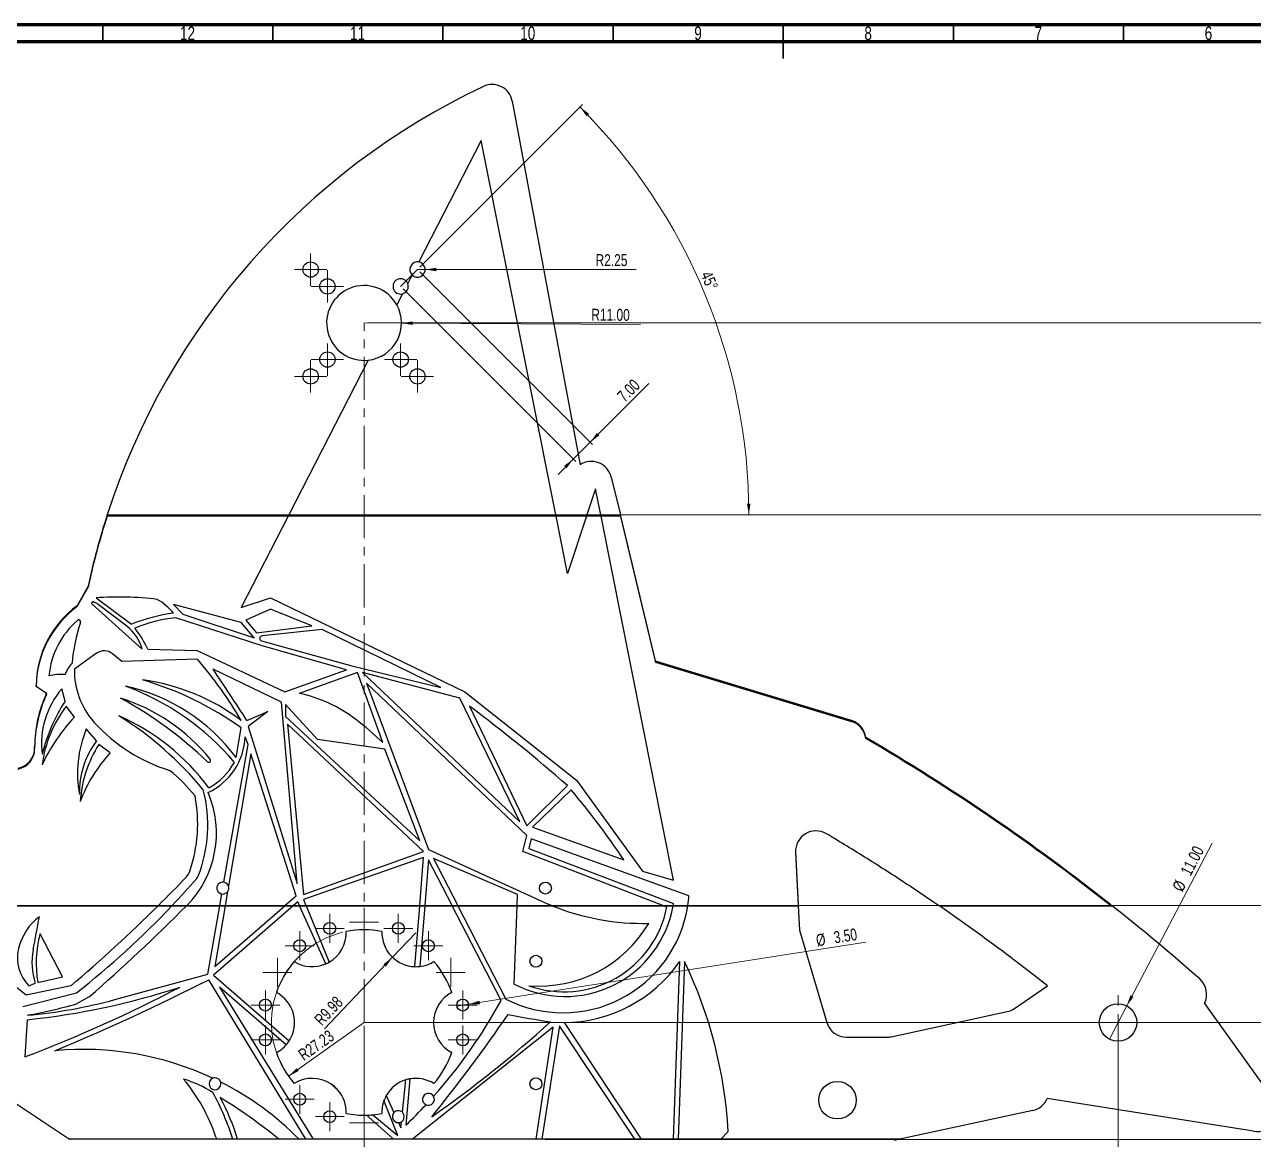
# Model space of a CAD drawing. Header units: millimetres. Extents: x 0 to 855, y 0 to 589.
# Drawn here: x 202.5 to 563.7, y 261.5 to 589 of the extents above; entities that cross this region are included whole.
import ezdxf

# ---------------------------------------------------------------- set-up
doc = ezdxf.new("R2010")
doc.units = ezdxf.units.MM
doc.linetypes.add('CENTERX2', pattern=[20.32, 12.7, -2.54, 2.54, -2.54])
doc.styles.add('SLDTEXTSTYLE0', font='TXT', dxfattribs={"width": 0.75})
doc.dimstyles.new('SLDDIMSTYLE0', dxfattribs={"dimtxt": 3.5, "dimasz": 3.302, "dimexe": 0, "dimexo": 0.0625, "dimgap": 0.875, "dimtad": 1, "dimrnd": 1e-09, "dimzin": 4, "dimdsep": 46, "dimtxsty": 'SLDTEXTSTYLE0', "dimsah": 1, "dimcen": 0.09, "dimadec": 0, "dimazin": 1, "dimtfac": 1, "dimtofl": 0, "dimtmove": 0, "dimatfit": 3, "dimfxl": 0, "dimfrac": 2, "dimtolj": 1, "dimtzin": 12, "dimarcsym": 0})
doc.dimstyles.new('SLDDIMSTYLE1', dxfattribs={"dimtxt": 3.5, "dimasz": 3.302, "dimexe": 0, "dimexo": 0.0625, "dimgap": 0.875, "dimtad": 1, "dimrnd": 1e-09, "dimzin": 12, "dimdsep": 46, "dimtxsty": 'SLDTEXTSTYLE0', "dimsah": 1, "dimcen": 0.09, "dimadec": 0, "dimazin": 3, "dimtfac": 1, "dimtofl": 0, "dimtmove": 0, "dimatfit": 3, "dimfxl": 0, "dimfrac": 2, "dimtolj": 1, "dimtzin": 12, "dimarcsym": 0})
doc.dimstyles.new('SLDDIMSTYLE2', dxfattribs={"dimtxt": 3.5, "dimasz": 3.302, "dimexe": 0, "dimexo": 0.0625, "dimgap": 0.875, "dimtad": 1, "dimrnd": 1e-09, "dimzin": 4, "dimdsep": 46, "dimtxsty": 'SLDTEXTSTYLE0', "dimsah": 1, "dimcen": 0.09, "dimadec": 0, "dimazin": 1, "dimtfac": 1, "dimtmove": 0, "dimatfit": 0, "dimfxl": 0, "dimfrac": 2, "dimtolj": 1, "dimtzin": 12, "dimarcsym": 0})
doc.dimstyles.new('SLDDIMSTYLE3', dxfattribs={"dimtxt": 3.5, "dimasz": 3.302, "dimexe": 0, "dimexo": 0.0625, "dimgap": 0.875, "dimtad": 1, "dimdec": 4, "dimzin": 12, "dimdsep": 46, "dimtxsty": 'SLDTEXTSTYLE0', "dimsah": 1, "dimcen": 0.09, "dimazin": 3, "dimtfac": 1, "dimtofl": 0, "dimtmove": 0, "dimatfit": 3, "dimfxl": 0, "dimfrac": 2, "dimtolj": 1, "dimtzin": 12, "dimarcsym": 0})
doc.dimstyles.new('SLDDIMSTYLE4', dxfattribs={"dimtxt": 3.5, "dimasz": 3.302, "dimexe": 0, "dimexo": 0.0625, "dimgap": 0.875, "dimtad": 1, "dimrnd": 1e-09, "dimzin": 4, "dimdsep": 46, "dimtxsty": 'SLDTEXTSTYLE0', "dimsah": 1, "dimcen": 0, "dimadec": 0, "dimazin": 1, "dimtfac": 1, "dimtofl": 0, "dimtmove": 0, "dimatfit": 3, "dimfxl": 0, "dimfrac": 2, "dimtolj": 1, "dimtzin": 12, "dimarcsym": 0})
doc.dimstyles.new('SLDDIMSTYLE5', dxfattribs={"dimtxt": 3.5, "dimasz": 3.302, "dimexe": 0, "dimexo": 0.0625, "dimgap": 0.875, "dimtad": 1, "dimrnd": 1e-09, "dimzin": 12, "dimdsep": 46, "dimtxsty": 'SLDTEXTSTYLE0', "dimsah": 1, "dimcen": 0, "dimadec": 0, "dimazin": 3, "dimtfac": 1, "dimtofl": 0, "dimtmove": 0, "dimatfit": 3, "dimfxl": 0, "dimfrac": 2, "dimtolj": 1, "dimtzin": 12, "dimarcsym": 0})
doc.dimstyles.new('SLDDIMSTYLE6', dxfattribs={"dimtxt": 3.5, "dimasz": 3.302, "dimexe": 0, "dimexo": 0.0625, "dimgap": 0.875, "dimtad": 1, "dimrnd": 1e-09, "dimzin": 4, "dimdsep": 46, "dimtxsty": 'SLDTEXTSTYLE0', "dimblk1": 'NONE', "dimsah": 1, "dimcen": 0, "dimadec": 0, "dimazin": 1, "dimtfac": 1, "dimtmove": 0, "dimatfit": 3, "dimldrblk": 'NONE', "dimfxl": 0, "dimfrac": 2, "dimtolj": 1, "dimtzin": 12, "dimarcsym": 0})

# ---------------------------------------------------------------- blocks, each defined once
blk = doc.blocks.new('_D')
at = {"color": 7, "linetype": 'Continuous', "lineweight": 0}
for p, q in [((303.31, 501.35), (574.57, 501.35)), ((573.57, 295.85), (573.57, 501.35)), ((303.31, 295.85), (574.57, 295.85))]:
    blk.add_line(p, q, dxfattribs=at)
at = {"color": 7, "linetype": 'Continuous', "lineweight": 18}
for points in [[(573.57, 501.35), (573.06, 498.05), (574.08, 498.05)], [(573.57, 295.85), (574.08, 299.15), (573.06, 299.15)]]:
    blk.add_solid(points, dxfattribs=at)
at = {"color": 7, "linetype": 'Continuous', "lineweight": 18, "insert": (569.06, 376.39), "char_height": 3.5, "attachment_point": 1, "rotation": 90, "style": 'SLDTEXTSTYLE0'}
blk.add_mtext('205.50', dxfattribs=at)
blk = doc.blocks.new('_D_1')
at = {"color": 7, "linetype": 'Continuous', "lineweight": 0}
for p, q in [((302.31, 294.85), (302.31, 250.79)), ((523.89, 294.85), (523.89, 250.79)), ((302.31, 251.79), (523.89, 251.79))]:
    blk.add_line(p, q, dxfattribs=at)
at = {"color": 7, "linetype": 'Continuous', "lineweight": 18}
for points in [[(302.31, 251.79), (305.62, 251.28), (305.62, 252.3)], [(523.89, 251.79), (520.59, 252.3), (520.59, 251.28)]]:
    blk.add_solid(points, dxfattribs=at)
at = {"color": 7, "linetype": 'Continuous', "lineweight": 18, "insert": (482.43, 256.3), "char_height": 3.5, "attachment_point": 1, "style": 'SLDTEXTSTYLE0'}
blk.add_mtext('221.58', dxfattribs=at)
blk = doc.blocks.new('_D_2')
at = {"color": 7, "linetype": 'Continuous', "lineweight": 0}
for p, q in [((368.8, 444.97), (587.69, 444.97)), ((586.69, 444.97), (586.69, 295.85)), ((524.89, 295.85), (587.69, 295.85))]:
    blk.add_line(p, q, dxfattribs=at)
at = {"color": 7, "linetype": 'Continuous', "lineweight": 18}
for points in [[(586.69, 444.97), (586.19, 441.67), (587.2, 441.67)], [(586.69, 295.85), (587.2, 299.15), (586.19, 299.15)]]:
    blk.add_solid(points, dxfattribs=at)
at = {"color": 7, "linetype": 'Continuous', "lineweight": 18, "insert": (582.18, 363.68), "char_height": 3.5, "attachment_point": 1, "rotation": 90, "style": 'SLDTEXTSTYLE0'}
blk.add_mtext('149.12', dxfattribs=at)
blk = doc.blocks.new('_D_3')
at = {"color": 7, "linetype": 'Continuous', "lineweight": 0}
for p, q in [((318.72, 516.34), (369.46, 465.61)), ((313.77, 511.39), (364.51, 460.66)), ((368.75, 466.31), (385.97, 483.53)), ((363.8, 461.36), (368.75, 466.31)), ((363.8, 461.36), (359.31, 456.87))]:
    blk.add_line(p, q, dxfattribs=at)
at = {"color": 7, "linetype": 'Continuous', "lineweight": 18}
for points in [[(368.75, 466.31), (371.44, 468.29), (370.72, 469.01)], [(363.8, 461.36), (361.11, 459.39), (361.82, 458.67)]]:
    blk.add_solid(points, dxfattribs=at)
at = {"color": 7, "linetype": 'Continuous', "lineweight": 18, "insert": (376.38, 480.32), "char_height": 3.5, "attachment_point": 1, "rotation": 45, "style": 'SLDTEXTSTYLE0'}
blk.add_mtext('7.00', dxfattribs=at)
blk = doc.blocks.new('_D_4')
at = {"color": 7, "linetype": 'Continuous', "lineweight": 0}
for p, q in [((318.72, 517.76), (366.47, 565.5)), ((368.8, 444.97), (416.39, 444.97))]:
    blk.add_line(p, q, dxfattribs=at)
at = {"color": 7, "linetype": 'Continuous', "lineweight": 18}
blk.add_arc((245.93, 444.97), 169.46, 0, 45, dxfattribs=at)
for points in [[(365.76, 564.8), (367.71, 562.08), (368.43, 562.79)], [(415.39, 444.97), (415.87, 448.28), (414.85, 448.27)]]:
    blk.add_solid(points, dxfattribs=at)
at = {"color": 7, "linetype": 'Continuous', "lineweight": 18, "insert": (404.36, 516.94), "char_height": 3.5, "attachment_point": 1, "rotation": 293.274, "style": 'SLDTEXTSTYLE0'}
blk.add_mtext('45°', dxfattribs=at)
blk = doc.blocks.new('_D_5')
at = {"color": 7, "linetype": 'Continuous', "lineweight": 0}
for q in [(302.31, 501.35), (383.54, 500.94)]:
    blk.add_line((313.31, 501.3), q, dxfattribs=at)
at = {"color": 7, "linetype": 'Continuous', "lineweight": 18}
blk.add_solid([(313.31, 501.3), (316.61, 500.77), (316.62, 501.79)], dxfattribs=at)
at = {"color": 7, "linetype": 'Continuous', "lineweight": 18, "insert": (369.09, 505.52), "char_height": 3.5, "attachment_point": 1, "rotation": 359.7096, "style": 'SLDTEXTSTYLE0'}
blk.add_mtext('R11.00', dxfattribs=at)
blk = doc.blocks.new('_D_6')
at = {"color": 7, "linetype": 'Continuous', "lineweight": 0}
for q in [(318.01, 517.05), (382.24, 517.05)]:
    blk.add_line((320.26, 517.05), q, dxfattribs=at)
at = {"color": 7, "linetype": 'Continuous', "lineweight": 18}
blk.add_solid([(320.26, 517.05), (323.56, 516.54), (323.56, 517.56)], dxfattribs=at)
at = {"color": 7, "linetype": 'Continuous', "lineweight": 18, "insert": (370.35, 521.56), "char_height": 3.5, "attachment_point": 1, "style": 'SLDTEXTSTYLE0'}
blk.add_mtext('R2.25', dxfattribs=at)
blk = doc.blocks.new('_D_7')
at = {"color": 7, "linetype": 'Continuous', "lineweight": 0}
for p, q in [((358.46, 330.22), (599.56, 330.22)), ((598.56, 330.22), (598.56, 261.48)), ((355.56, 261.48), (599.56, 261.48))]:
    blk.add_line(p, q, dxfattribs=at)
at = {"color": 7, "linetype": 'Continuous', "lineweight": 18}
for points in [[(598.56, 330.22), (598.06, 326.92), (599.07, 326.92)], [(598.56, 261.48), (599.07, 264.78), (598.06, 264.78)]]:
    blk.add_solid(points, dxfattribs=at)
at = {"color": 7, "linetype": 'Continuous', "lineweight": 18, "insert": (594.05, 290.11), "char_height": 3.5, "attachment_point": 1, "rotation": 90, "style": 'SLDTEXTSTYLE0'}
blk.add_mtext('68.74', dxfattribs=at)
blk = doc.blocks.new('_D_8')
at = {"color": 7, "linetype": 'Continuous', "lineweight": 0}
for q in [(551.53, 348.49), (521.34, 290.98)]:
    blk.add_line((526.45, 300.72), q, dxfattribs=at)
at = {"color": 7, "linetype": 'Continuous', "lineweight": 18}
blk.add_solid([(526.45, 300.72), (528.44, 303.41), (527.54, 303.88)], dxfattribs=at)
at = {"color": 7, "linetype": 'Continuous', "lineweight": 18, "char_height": 3.5, "attachment_point": 1, "rotation": 62.2983, "style": 'SLDTEXTSTYLE0'}
for s, insert in [('11.00', (542.09, 340.31)), ('%%c', (539.68, 335.61))]:
    blk.add_mtext(s, dxfattribs=dict(at, insert=insert))
blk = doc.blocks.new('_None')
blk = doc.blocks.new('_D_9')
at = {"color": 7, "linetype": 'Continuous', "lineweight": 0}
for q in [(317.53, 322.23), (290.64, 294)]:
    blk.add_line((310.65, 315.01), q, dxfattribs=at)
at = {"color": 7, "linetype": 'Continuous', "lineweight": 18}
blk.add_solid([(310.65, 315.01), (308, 312.97), (308.74, 312.26)], dxfattribs=at)
at = {"color": 7, "linetype": 'Continuous', "lineweight": 18, "insert": (287.38, 297.1), "char_height": 3.5, "attachment_point": 1, "rotation": 46.3934, "style": 'SLDTEXTSTYLE0'}
blk.add_mtext('R9.98', dxfattribs=at)
blk = doc.blocks.new('_D_10')
at = {"color": 7, "linetype": 'Continuous', "lineweight": 0}
blk.add_line((280.11, 280.09), (302.31, 295.85), dxfattribs=at)
at = {"color": 7, "linetype": 'Continuous', "lineweight": 18}
blk.add_arc((302.31, 295.85), 27.22, 103.2095, 217.4758, dxfattribs=at)
blk.add_solid([(280.11, 280.09), (283.1, 281.59), (282.51, 282.42)], dxfattribs=at)
at = {"color": 7, "linetype": 'Continuous', "lineweight": 18, "insert": (282.6, 287.32), "char_height": 3.5, "attachment_point": 1, "rotation": 35.3722, "style": 'SLDTEXTSTYLE0'}
blk.add_mtext('R27.23', dxfattribs=at)
blk = doc.blocks.new('_D_11')
at = {"color": 7, "linetype": 'Continuous', "lineweight": 0}
for q in [(449.76, 319.41), (329.57, 300.69)]:
    blk.add_line((333.03, 301.23), q, dxfattribs=at)
at = {"color": 7, "linetype": 'Continuous', "lineweight": 18}
blk.add_solid([(333.03, 301.23), (336.37, 301.24), (336.21, 302.24)], dxfattribs=at)
at = {"color": 7, "linetype": 'Continuous', "lineweight": 18, "char_height": 3.5, "attachment_point": 1, "rotation": 8.8527, "style": 'SLDTEXTSTYLE0'}
for s, insert in [('%%c', (434.91, 321.67)), ('3.50', (440.12, 322.53))]:
    blk.add_mtext(s, dxfattribs=dict(at, insert=insert))
blk = doc.blocks.new('SW_CENTERMARKSYMBOL_0')
at = {"color": 0, "linetype": 'Continuous', "lineweight": 18}
for p, q in [((0, 2.5), (0, 4.75)), ((-2.5, 0), (-4.75, 0)), ((0, 0), (-2.5, 0)), ((0, 0), (0, 2.5)), ((0, 0), (0, -2.5)), ((0, 0), (2.5, 0)), ((2.5, 0), (4.75, 0)), ((0, -2.5), (0, -4.75))]:
    blk.add_line(p, q, dxfattribs=at)
blk = doc.blocks.new('SW_CENTERMARKSYMBOL_1')
at = {"color": 0, "linetype": 'Continuous', "lineweight": 18}
for p, q in [((0, 2.5), (0, 4.75)), ((-2.5, 0), (-4.75, 0)), ((0, 0), (-2.5, 0)), ((0, 0), (0, 2.5)), ((0, 0), (0, -2.5)), ((0, 0), (2.5, 0)), ((2.5, 0), (4.75, 0)), ((0, -2.5), (0, -4.75))]:
    blk.add_line(p, q, dxfattribs=at)
blk = doc.blocks.new('SW_CENTERMARKSYMBOL_2')
at = {"color": 0, "linetype": 'Continuous', "lineweight": 18}
for p, q in [((0, 2.5), (0, 4.75)), ((-2.5, 0), (-4.75, 0)), ((0, 0), (-2.5, 0)), ((0, 0), (0, 2.5)), ((0, 0), (0, -2.5)), ((0, 0), (2.5, 0)), ((2.5, 0), (4.75, 0)), ((0, -2.5), (0, -4.75))]:
    blk.add_line(p, q, dxfattribs=at)
blk = doc.blocks.new('SW_CENTERMARKSYMBOL_3')
at = {"color": 0, "linetype": 'Continuous', "lineweight": 18}
for p, q in [((0, 2.5), (0, 4.75)), ((-2.5, 0), (-4.75, 0)), ((0, 0), (-2.5, 0)), ((0, 0), (0, 2.5)), ((0, 0), (0, -2.5)), ((0, 0), (2.5, 0)), ((2.5, 0), (4.75, 0)), ((0, -2.5), (0, -4.75))]:
    blk.add_line(p, q, dxfattribs=at)
blk = doc.blocks.new('SW_CENTERMARKSYMBOL_4')
at = {"color": 0, "linetype": 'Continuous', "lineweight": 18}
for p, q in [((0, 2.5), (0, 4.75)), ((-2.5, 0), (-4.75, 0)), ((0, 0), (-2.5, 0)), ((0, 0), (0, 2.5)), ((0, 0), (0, -2.5)), ((0, 0), (2.5, 0)), ((2.5, 0), (4.75, 0)), ((0, -2.5), (0, -4.75))]:
    blk.add_line(p, q, dxfattribs=at)
blk = doc.blocks.new('SW_CENTERMARKSYMBOL_5')
at = {"color": 0, "linetype": 'Continuous', "lineweight": 18}
for p, q in [((0, 2.5), (0, 4.75)), ((-2.5, 0), (-4.75, 0)), ((0, 0), (-2.5, 0)), ((0, 0), (0, 2.5)), ((0, 0), (0, -2.5)), ((0, 0), (2.5, 0)), ((2.5, 0), (4.75, 0)), ((0, -2.5), (0, -4.75))]:
    blk.add_line(p, q, dxfattribs=at)
blk = doc.blocks.new('SW_CENTERMARKSYMBOL_12')
at = {"color": 0, "linetype": 'Continuous', "lineweight": 18}
for p, q in [((0, 2.5), (0, 4.25)), ((-2.5, 0), (-4.25, 0)), ((0, 0), (-2.5, 0)), ((0, 0), (0, 2.5)), ((0, 0), (0, -2.5)), ((0, 0), (2.5, 0)), ((2.5, 0), (4.25, 0)), ((0, -2.5), (0, -4.25))]:
    blk.add_line(p, q, dxfattribs=at)
blk = doc.blocks.new('SW_CENTERMARKSYMBOL_13')
at = {"color": 0, "linetype": 'Continuous', "lineweight": 18}
for p, q in [((0, 2.5), (0, 4.25)), ((-2.5, 0), (-4.25, 0)), ((0, 0), (-2.5, 0)), ((0, 0), (0, 2.5)), ((0, 0), (0, -2.5)), ((0, 0), (2.5, 0)), ((2.5, 0), (4.25, 0)), ((0, -2.5), (0, -4.25))]:
    blk.add_line(p, q, dxfattribs=at)
blk = doc.blocks.new('SW_CENTERMARKSYMBOL_14')
at = {"color": 0, "linetype": 'Continuous', "lineweight": 18}
for p, q in [((0, 2.5), (0, 4.25)), ((-2.5, 0), (-4.25, 0)), ((0, 0), (-2.5, 0)), ((0, 0), (0, 2.5)), ((0, 0), (0, -2.5)), ((0, 0), (2.5, 0)), ((2.5, 0), (4.25, 0)), ((0, -2.5), (0, -4.25))]:
    blk.add_line(p, q, dxfattribs=at)
blk = doc.blocks.new('SW_CENTERMARKSYMBOL_15')
at = {"color": 0, "linetype": 'Continuous', "lineweight": 18}
for p, q in [((0, 2.5), (0, 4.25)), ((-2.5, 0), (-4.25, 0)), ((0, 0), (-2.5, 0)), ((0, 0), (0, 2.5)), ((0, 0), (0, -2.5)), ((0, 0), (2.5, 0)), ((2.5, 0), (4.25, 0)), ((0, -2.5), (0, -4.25))]:
    blk.add_line(p, q, dxfattribs=at)
blk = doc.blocks.new('SW_CENTERMARKSYMBOL_16')
at = {"color": 0, "linetype": 'Continuous', "lineweight": 18}
for p, q in [((0, 2.5), (0, 4.25)), ((-2.5, 0), (-4.25, 0)), ((0, 0), (-2.5, 0)), ((0, 0), (0, 2.5)), ((0, 0), (0, -2.5)), ((0, 0), (2.5, 0)), ((2.5, 0), (4.25, 0)), ((0, -2.5), (0, -4.25))]:
    blk.add_line(p, q, dxfattribs=at)
blk = doc.blocks.new('SW_CENTERMARKSYMBOL_18')
at = {"color": 0, "linetype": 'Continuous', "lineweight": 18}
for p, q in [((0, 5), (0, 8)), ((-5, 0), (-8, 0)), ((0, 0), (-2.5, 0)), ((0, 0), (0, 2.5)), ((0, 0), (0, -2.5)), ((0, 0), (2.5, 0)), ((5, 0), (8, 0)), ((0, -5), (0, -8))]:
    blk.add_line(p, q, dxfattribs=at)
blk = doc.blocks.new('SW_CENTERMARKSYMBOL_19')
at = {"color": 0, "linetype": 'Continuous', "lineweight": 18}
for p, q in [((0, 2.5), (0, 4.25)), ((-2.5, 0), (-4.25, 0)), ((0, 0), (-2.5, 0)), ((0, 0), (0, 2.5)), ((0, 0), (0, -2.5)), ((0, 0), (2.5, 0)), ((2.5, 0), (4.25, 0)), ((0, -2.5), (0, -4.25))]:
    blk.add_line(p, q, dxfattribs=at)
blk = doc.blocks.new('SW_CENTERMARKSYMBOL_20')
at = {"color": 0, "linetype": 'Continuous', "lineweight": 18}
for p, q in [((0, 2.5), (0, 4.25)), ((-2.5, 0), (-4.25, 0)), ((0, 0), (-2.5, 0)), ((0, 0), (0, 2.5)), ((0, 0), (0, -2.5)), ((0, 0), (2.5, 0)), ((2.5, 0), (4.25, 0)), ((0, -2.5), (0, -4.25))]:
    blk.add_line(p, q, dxfattribs=at)
blk = doc.blocks.new('SW_CENTERMARKSYMBOL_21')
at = {"color": 0, "linetype": 'Continuous', "lineweight": 18}
for p, q in [((0, 2.5), (0, 4.25)), ((-2.5, 0), (-4.25, 0)), ((0, 0), (-2.5, 0)), ((0, 0), (0, 2.5)), ((0, 0), (0, -2.5)), ((0, 0), (2.5, 0)), ((2.5, 0), (4.25, 0)), ((0, -2.5), (0, -4.25))]:
    blk.add_line(p, q, dxfattribs=at)
blk = doc.blocks.new('SW_CENTERMARKSYMBOL_22')
at = {"color": 0, "linetype": 'Continuous', "lineweight": 18}
for p, q in [((0, 2.5), (0, 4.25)), ((-2.5, 0), (-4.25, 0)), ((0, 0), (-2.5, 0)), ((0, 0), (0, 2.5)), ((0, 0), (0, -2.5)), ((0, 0), (2.5, 0)), ((2.5, 0), (4.25, 0)), ((0, -2.5), (0, -4.25))]:
    blk.add_line(p, q, dxfattribs=at)
blk = doc.blocks.new('SW_CENTERMARKSYMBOL_23')
at = {"color": 0, "linetype": 'Continuous', "lineweight": 18}
for p, q in [((0, 2.5), (0, 4.25)), ((-2.5, 0), (-4.25, 0)), ((0, 0), (-2.5, 0)), ((0, 0), (0, 2.5)), ((0, 0), (0, -2.5)), ((0, 0), (2.5, 0)), ((2.5, 0), (4.25, 0)), ((0, -2.5), (0, -4.25))]:
    blk.add_line(p, q, dxfattribs=at)
blk = doc.blocks.new('SW_CENTERMARKSYMBOL_24')
at = {"color": 0, "linetype": 'Continuous', "lineweight": 18}
for p, q in [((0, 2.5), (0, 4.25)), ((-2.5, 0), (-4.25, 0)), ((0, 0), (-2.5, 0)), ((0, 0), (0, 2.5)), ((0, 0), (0, -2.5)), ((0, 0), (2.5, 0)), ((2.5, 0), (4.25, 0)), ((0, -2.5), (0, -4.25))]:
    blk.add_line(p, q, dxfattribs=at)
blk = doc.blocks.new('SW_CENTERMARKSYMBOL_25')
at = {"color": 0, "linetype": 'Continuous', "lineweight": 18}
for p, q in [((0, 2.5), (0, 4.25)), ((-2.5, 0), (-4.25, 0)), ((0, 0), (-2.5, 0)), ((0, 0), (0, 2.5)), ((0, 0), (0, -2.5)), ((0, 0), (2.5, 0)), ((2.5, 0), (4.25, 0)), ((0, -2.5), (0, -4.25))]:
    blk.add_line(p, q, dxfattribs=at)
blk = doc.blocks.new('SW_CENTERMARKSYMBOL_26')
at = {"color": 0, "linetype": 'Continuous', "lineweight": 18}
for p, q in [((0, 2.5), (0, 4.25)), ((-2.5, 0), (-4.25, 0)), ((0, 0), (-2.5, 0)), ((0, 0), (0, 2.5)), ((0, 0), (0, -2.5)), ((0, 0), (2.5, 0)), ((2.5, 0), (4.25, 0)), ((0, -2.5), (0, -4.25))]:
    blk.add_line(p, q, dxfattribs=at)
blk = doc.blocks.new('SW_CENTERMARKSYMBOL_27')
at = {"color": 0, "linetype": 'Continuous', "lineweight": 18}
for p, q in [((0, 2.5), (0, 4.25)), ((-2.5, 0), (-4.25, 0)), ((0, 0), (-2.5, 0)), ((0, 0), (0, 2.5)), ((0, 0), (0, -2.5)), ((0, 0), (2.5, 0)), ((2.5, 0), (4.25, 0)), ((0, -2.5), (0, -4.25))]:
    blk.add_line(p, q, dxfattribs=at)

msp = doc.modelspace()

# ---------------------------------------------------------------- linework, layer by layer
at = {"color": 7, "linetype": 'Continuous', "lineweight": 70}
for p, q in [((15, 589), (836, 589)), ((20, 584), (831, 584))]:
    msp.add_line(p, q, dxfattribs=at)
at = {"color": 7, "linetype": 'Continuous', "lineweight": 35}
for p, q in [((225.5, 584), (225.5, 589)), ((275.5, 584), (275.5, 589)), ((325.5, 584), (325.5, 589)), ((375.5, 584), (375.5, 589)), ((425.5, 589), (425.5, 579)), ((425.5, 584), (425.5, 589)), ((475.5, 584), (475.5, 589)), ((525.5, 584), (525.5, 589))]:
    msp.add_line(p, q, dxfattribs=at)
at = {"color": 7, "linetype": 'Continuous', "lineweight": 25}
for p, q in [((345.85416, 566.51274), (365.77558, 459.65376)), ((336.76897, 554.94439), (318.40602, 519.26555)), ((358.68426, 444.97131), (336.76897, 554.94439)), ((316.43827, 515.44226), (315.15008, 512.93933)), ((313.59306, 509.91407), (311.93315, 506.68889)), ((303.56179, 490.42351), (280.16874, 444.97131)), ((374.9559, 456.07826), (377.62964, 444.97131)), ((370.34327, 452.66723), (367.79536, 444.97131)), ((371.87691, 444.97131), (370.34327, 452.66723)), ((226.79663, 444.63021), (226.79663, 444.91057)), ((279.99318, 444.63021), (226.79663, 444.63021)), ((226.81625, 444.97131), (280.16874, 444.97131)), ((279.99318, 444.63021), (266.18196, 417.79529)), ((358.75223, 444.63021), (279.99318, 444.63021)), ((280.16874, 444.97131), (358.68426, 444.97131)), ((358.68426, 444.97131), (367.79536, 444.97131)), ((367.68243, 444.63021), (358.75223, 444.63021)), ((362.10774, 427.79195), (358.75223, 444.63021)), ((367.68243, 444.63021), (362.10774, 427.79195)), ((371.94488, 444.63021), (367.68243, 444.63021)), ((367.79536, 444.97131), (371.87691, 444.97131)), ((371.87691, 444.97131), (377.62964, 444.97131)), ((377.64426, 444.63021), (371.94488, 444.63021)), ((393.26451, 337.64619), (371.94488, 444.63021)), ((377.64426, 444.63021), (377.64426, 444.91057)), ((387.96931, 402.01928), (377.64426, 444.91057)), ((377.64426, 444.63021), (387.96931, 401.73892)), ((221.2231, 424.05764), (218.02746, 418.29745)), ((218.02746, 418.01708), (221.2231, 423.77727)), ((221.2231, 423.77727), (221.2231, 424.05764)), ((223.58897, 420.6117), (233.97475, 412.86637)), ((266.18196, 417.79529), (274.80914, 420.55958)), ((274.80914, 420.55958), (331.94634, 392.94606)), ((218.02746, 418.01708), (218.02746, 418.29745)), ((222.37621, 418.72838), (237.13435, 405.48491)), ((232.54663, 412.27302), (224.19207, 418.6802)), ((266.18196, 413.35248), (246.34066, 418.64429)), ((246.34066, 418.64429), (249.00776, 415.815)), ((249.00776, 415.815), (270.00433, 408.82475)), ((274.80914, 417.32179), (267.60479, 414.03879)), ((286.95656, 412.40424), (274.80914, 417.32179)), ((272.41001, 406.47782), (246.97572, 414.77428)), ((270.00433, 408.82475), (266.18196, 413.35248)), ((267.60479, 414.03879), (270.7199, 410.3567)), ((270.7199, 410.3567), (286.95656, 412.40424)), ((289.95728, 411.33528), (272.32775, 409.42183)), ((324.84203, 394.31152), (289.95728, 411.33528)), ((238.77643, 405.48914), (253.30856, 405.12366)), ((253.30856, 405.12366), (279.05624, 392.94606)), ((272.2088, 407.92844), (298.72033, 400.6745)), ((297.13571, 399.42503), (272.41001, 406.47782)), ((223.70259, 404.32681), (217.19593, 399.6744)), ((231.15015, 401.93581), (228.36787, 404.18759)), ((253.3586, 402.60759), (231.15015, 401.93581)), ((387.96931, 401.73892), (387.96931, 402.01928)), ((445.57413, 384.56661), (387.96931, 402.01928)), ((387.96931, 401.73892), (445.57413, 384.28624)), ((278.03741, 389.94567), (257.92299, 399.6744)), ((279.05624, 392.94606), (297.13571, 399.42503)), ((300.39638, 398.70209), (283.27756, 392.51754)), ((298.72033, 400.6745), (324.84203, 394.31152)), ((307.84496, 378.0844), (300.39638, 398.70209)), ((330.42867, 391.17638), (301.88404, 398.70209)), ((301.88404, 398.70209), (348.08024, 354.81269)), ((205.94669, 394.58906), (205.94669, 394.86942)), ((209.02154, 392.49168), (205.94669, 394.58906)), ((214.44565, 390.28179), (213.47001, 393.85866)), ((350.17315, 350.78234), (302.98385, 395.51053)), ((302.98385, 395.51053), (321.26242, 346.65023)), ((208.92205, 392.27918), (208.92205, 392.55955)), ((209.02154, 392.21132), (208.92205, 392.27918)), ((348.08024, 354.81269), (330.42867, 391.17638)), ((331.94634, 392.94606), (364.78834, 367.04519)), ((217.19593, 385.52838), (214.80698, 388.78453)), ((267.89441, 384.61313), (274.02827, 387.16732)), ((274.02827, 387.16732), (268.25827, 382.85106)), ((282.66779, 336.69681), (278.03741, 389.94567)), ((288.60657, 378.94956), (279.22439, 389.24231)), ((279.22439, 389.24231), (279.22439, 385.70478)), ((333.33584, 388.78453), (350.17315, 353.67362)), ((268.25827, 382.85106), (282.66779, 336.69681)), ((279.22439, 385.70478), (318.65509, 349.23023)), ((319.81596, 346.07246), (279.76564, 383.51546)), ((279.76564, 383.51546), (284.49862, 333.43078)), ((445.57413, 384.28624), (445.57413, 384.56661)), ((223.70259, 378.58056), (220.65502, 382.09941)), ((264.70021, 373.71767), (266.23199, 382.38913)), ((268.25827, 377.56864), (267.39645, 379.81641)), ((449.78865, 379.28343), (449.78865, 379.5638)), ((205.5001, 376.38949), (205.5001, 376.66985)), ((205.5002, 376.642), (205.5002, 376.92237)), ((227.6883, 375.04566), (224.4094, 377.56864)), ((261.12099, 337.06351), (268.25827, 377.56864)), ((308.43033, 376.16728), (288.60657, 378.94956)), ((318.65509, 349.23023), (308.43033, 376.16728)), ((269.01623, 374.7857), (262.46625, 335.91799)), ((282.37135, 333.10543), (269.01623, 374.7857)), ((350.17315, 353.67362), (362.10774, 365.47953)), ((364.78834, 367.04519), (384.18949, 340.28736)), ((363.17782, 364.17638), (351.86025, 353.1997)), ((348.95852, 346.07246), (350.17315, 350.78234)), ((351.86025, 353.1997), (378.67543, 343.60116)), ((351.4375, 349.76496), (350.74265, 346.96236)), ((350.74265, 346.96236), (393.26451, 330.84427)), ((397.78682, 333.10543), (351.4375, 349.76496)), ((284.49862, 333.43078), (319.81596, 346.07246)), ((319.81596, 344.36358), (284.49862, 331.99122)), ((318.66276, 330.22244), (319.81596, 344.36358)), ((321.26242, 343.60116), (320.14742, 330.22244)), ((321.26242, 346.65023), (354.92924, 331.315)), ((328.17382, 330.22244), (321.26242, 343.60116)), ((347.42536, 333.43078), (322.70956, 344.07628)), ((322.70956, 344.07628), (329.82845, 330.22244)), ((390.1035, 330.22244), (348.95852, 346.07246)), ((429.11855, 346.29651), (429.12458, 346.13425)), ((429.12458, 346.13425), (429.12458, 345.85388)), ((429.12458, 346.13425), (429.91892, 330.5028)), ((429.12458, 345.85388), (429.91892, 330.22244)), ((384.18949, 340.28736), (393.26451, 337.64619)), ((259.91554, 330.22244), (260.51362, 333.61662)), ((262.18578, 334.25369), (261.50644, 330.22244)), ((279.06725, 330.22244), (282.37135, 333.10543)), ((347.30337, 330.22244), (347.42536, 333.43078)), ((196.23413, 330.22244), (241.86296, 330.22244)), ((196.23798, 330.1617), (241.80178, 330.1617)), ((241.80178, 330.1617), (245.86331, 330.1617)), ((241.86296, 330.22244), (245.92091, 330.22244)), ((245.86331, 330.1617), (250.14187, 330.1617)), ((245.92091, 330.22244), (250.2022, 330.22244)), ((250.14187, 330.1617), (259.90484, 330.1617)), ((250.2022, 330.22244), (259.91554, 330.22244)), ((256.36063, 310.04776), (259.90484, 330.1617)), ((281.50697, 330.1617), (258.09221, 309.75815)), ((261.4962, 330.1617), (258.47913, 312.25835)), ((258.47913, 312.25835), (278.99763, 330.1617)), ((259.90484, 330.1617), (261.4962, 330.1617)), ((259.91554, 330.22244), (261.50644, 330.22244)), ((261.4962, 330.1617), (278.99763, 330.1617)), ((261.50644, 330.22244), (279.06725, 330.22244)), ((278.99763, 330.1617), (281.50697, 330.1617)), ((279.06725, 330.22244), (281.57667, 330.22244)), ((281.50697, 330.1617), (283.34864, 330.1617)), ((282.83048, 331.315), (281.57667, 330.22244)), ((281.57667, 330.22244), (283.32135, 330.22244)), ((283.32135, 330.22244), (282.83048, 331.315)), ((283.32135, 330.22244), (285.22757, 330.22244)), ((283.34864, 330.1617), (285.2526, 330.1617)), ((291.03144, 313.06142), (283.34864, 330.1617)), ((284.49862, 331.99122), (285.22757, 330.22244)), ((285.22757, 330.22244), (318.66276, 330.22244)), ((285.2526, 330.1617), (318.65781, 330.1617)), ((285.2526, 330.1617), (292.08291, 313.58801)), ((317.1978, 312.25835), (318.65781, 330.1617)), ((320.14236, 330.1617), (318.65509, 312.3161)), ((318.65781, 330.1617), (320.14236, 330.1617)), ((318.66276, 330.22244), (320.14742, 330.22244)), ((320.14236, 330.1617), (328.2052, 330.1617)), ((320.14742, 330.22244), (328.17382, 330.22244)), ((328.17382, 330.22244), (329.82845, 330.22244)), ((328.2052, 330.1617), (329.85966, 330.1617)), ((342.57567, 302.34413), (328.2052, 330.1617)), ((329.82845, 330.22244), (347.30337, 330.22244)), ((329.85966, 330.1617), (347.30106, 330.1617)), ((329.85966, 330.1617), (343.9498, 302.74135)), ((346.42631, 307.15598), (347.30106, 330.1617)), ((347.30106, 330.1617), (357.60639, 330.1617)), ((347.30337, 330.22244), (357.45747, 330.22244)), ((357.45747, 330.22244), (390.1035, 330.22244)), ((357.60639, 330.1617), (390.26117, 330.1617)), ((390.1035, 330.22244), (393.16236, 330.22244)), ((390.26117, 330.1617), (393.15171, 330.1617)), ((391.31014, 329.75761), (390.26117, 330.1617)), ((393.15171, 330.1617), (397.4523, 330.1617)), ((393.16236, 330.22244), (397.46162, 330.22244)), ((397.4523, 330.1617), (429.92911, 330.1617)), ((397.46162, 330.22244), (429.91892, 330.22244)), ((429.91892, 330.5028), (429.91892, 330.22244)), ((429.92911, 330.1617), (430.29348, 322.96695)), ((471.14304, 330.22244), (469.65017, 331.24408)), ((471.14304, 330.22244), (521.70029, 330.22244)), ((471.42391, 330.1617), (522.13218, 330.1617)), ((482.54433, 322.19759), (471.42391, 330.1617)), ((521.70029, 330.22244), (521.70029, 330.5028)), ((213.69802, 309.28112), (207.10803, 321.90114)), ((430.29348, 322.96695), (438.34431, 295.83648)), ((202.98526, 303.84952), (189.36333, 314.60913)), ((393.25912, 261.54339), (395.07225, 313.76602)), ((396.47879, 313.76602), (394.66566, 261.54339)), ((499.13692, 309.78444), (493.66994, 313.97397)), ((203.80146, 306.65227), (205.70376, 307.44811)), ((206.44601, 307.65523), (213.69802, 309.28112)), ((229.03584, 302.58651), (256.36063, 310.04776)), ((285.23909, 261.54339), (256.65372, 308.40192)), ((258.09221, 309.75815), (280.32647, 290.49071)), ((503.11653, 306.67157), (499.18427, 309.74777)), ((202.06901, 300.60228), (217.78698, 304.57884)), ((216.13896, 306.66969), (202.98526, 303.84952)), ((221.53284, 303.39199), (217.78698, 301.3245)), ((279.46629, 289.33416), (259.85271, 306.26473)), ((259.85271, 306.26473), (287.30917, 261.54339)), ((493.45772, 299.97835), (503.11653, 306.67157)), ((157.60951, 300.3522), (215.72322, 261.54339)), ((549.26416, 301.43171), (569.49735, 273.32504)), ((203.33278, 296.68267), (202.62776, 285.72658)), ((457.18005, 291.67847), (491.30629, 299.04508)), ((357.88728, 294.50482), (316.5581, 261.54339)), ((352.85125, 261.54339), (357.88728, 294.50482)), ((359.7192, 294.873), (354.57284, 261.54339)), ((381.88727, 261.54339), (359.7192, 294.873)), ((361.08194, 295.85254), (383.72982, 261.54339)), ((444.0964, 291.54339), (455.91403, 291.54339)), ((313.57742, 269.47348), (314.58222, 279.00632)), ((315.77465, 279.29633), (314.58222, 265.67073)), ((294.73107, 275.89926), (292.50092, 277.86206)), ((312.20104, 262.69398), (308.15815, 272.89566)), ((308.85401, 274.40007), (311.08686, 269.37661)), ((563.68123, 263.89477), (503.09585, 273.57448)), ((310.65799, 261.90136), (302.98385, 268.63578)), ((304.91088, 268.75165), (312.20104, 262.69398)), ((498.80509, 269.9728), (459.75534, 261.54339)), ((312.38885, 266.44741), (313.09178, 264.86598)), ((313.09178, 264.86598), (313.28505, 266.69966)), ((407.15887, 261.54339), (409.33675, 263.84641)), ((259.0085, 261.54339), (215.72322, 261.54339)), ((215.72322, 261.54339), (215.81418, 261.48265)), ((258.78473, 262.20449), (259.0085, 261.54339)), ((263.75949, 261.54339), (259.0085, 261.54339)), ((265.15641, 261.54339), (263.75949, 261.54339)), ((277.31257, 261.54339), (265.15641, 261.54339)), ((283.2855, 261.54339), (277.31257, 261.54339)), ((285.23909, 261.54339), (283.2855, 261.54339)), ((287.30917, 261.54339), (285.23909, 261.54339)), ((310.00024, 261.54339), (287.30917, 261.54339)), ((310.00024, 261.54339), (310.65799, 261.90136)), ((316.5581, 261.54339), (310.00024, 261.54339)), ((352.85125, 261.54339), (316.5581, 261.54339)), ((354.57284, 261.54339), (352.85125, 261.54339)), ((381.88727, 261.54339), (354.57284, 261.54339)), ((383.72982, 261.54339), (381.88727, 261.54339)), ((393.25912, 261.54339), (383.72982, 261.54339)), ((394.66566, 261.54339), (393.25912, 261.54339)), ((407.15887, 261.54339), (394.66566, 261.54339)), ((459.75534, 261.54339), (407.15887, 261.54339))]:
    msp.add_line(p, q, dxfattribs=at)
at = {"color": 7, "linetype": 'CENTERX2', "lineweight": 18}
for p, q in [((313.06227, 512.10056), (318.01201, 517.05031)), ((302.31424, 295.85254), (302.31424, 501.35254)), ((302.31424, 295.85254), (523.89424, 295.85254))]:
    msp.add_line(p, q, dxfattribs=at)
at = {"color": 7, "linetype": 'Continuous', "lineweight": 25, "flags": 128}
msp.add_lwpolyline([(250.14187, 330.1617), (250.14151, 330.16133), (250.14114, 330.16096), (250.14077, 330.16059), (250.14041, 330.16022), (250.14004, 330.15986), (250.13967, 330.15949), (250.13931, 330.15912), (250.13894, 330.15875)], dxfattribs=at)
at = {"color": 7, "linetype": 'Continuous', "lineweight": 25}
for centre, radius in [((286.61647, 517.05031), 2.25), ((291.56622, 512.10056), 2.25), ((291.56622, 490.60452), 2.25), ((313.06227, 490.60452), 2.25), ((286.61647, 485.65477), 2.25), ((318.01201, 485.65477), 2.25), ((355.61424, 335.3406), 1.75), ((292.24859, 323.5077), 1.75), ((312.37989, 323.5077), 1.75), ((283.397, 318.39723), 1.75), ((321.23148, 318.39723), 1.75), ((352.81424, 313.85254), 1.75), ((273.33135, 300.96301), 1.75), ((331.29713, 300.96301), 1.75), ((523.89424, 295.85254), 5.5), ((273.33135, 290.74208), 1.75), ((331.29713, 290.74208), 1.75), ((352.81424, 277.85254), 1.75), ((441.42887, 273.02752), 5.5), ((283.397, 273.30785), 1.75), ((292.24859, 268.19739), 1.75)]:
    msp.add_circle(centre, radius, dxfattribs=at)
for centre, radius, start, end in [((427.62471, 380.06234), 211.03842, 115.3136465, 162.0871849), ((339.95579, 565.41312), 6, 10.5602612, 115.3136465), ((318.01201, 517.05031), 2.25, 79.9147436, 225.6178906), ((318.01201, 517.05031), 2.25, 225.6178906, 79.9147436), ((313.06227, 512.10056), 2.25, 21.8874153, 283.6452189), ((313.06227, 512.10056), 2.25, 283.6452189, 21.8874153), ((302.31424, 501.35254), 11, 29.0205281, 276.5121061), ((302.31424, 501.35254), 11, 276.5121061, 29.0205281), ((369.12254, 454.67402), 6, 13.5350605, 123.905698), ((427.62471, 380.06234), 211.03842, 162.1045148, 167.9672632), ((427.62471, 379.78198), 211.03842, 162.1045148, 167.9672632), ((222.64266, 419.02531), 0.39895, 73.7700446, 228.0962358), ((221.53284, 415.21274), 4.36976, 52.5150751, 73.7700446), ((230.1498, 325.43014), 95.40741, 83.1722676, 93.9431389), ((232.45335, 404.32681), 18.23242, 40.3873097, 60.2800854), ((235.36448, 394.52877), 29.41976, 126.1072335, 179.336541), ((235.36448, 394.2484), 29.41976, 126.1072335, 179.336541), ((255.07394, 358.16759), 58.62706, 98.5668571, 111.0933318), ((234.03463, 395.47144), 24.42642, 130.8141175, 174.7897615), ((266.4332, 397.19281), 50.10064, 161.2112596, 175.1563822), ((218.45038, 413.51697), 0.58298, 341.2112596, 130.8141175), ((224.67456, 402.00835), 12.93572, 15.590289, 52.5150751), ((251.33959, 373.25527), 41.74771, 96.0000571, 113.0719368), ((211.46149, 392.94606), 30.0572, 24.6646766, 38.5161316), ((272.41001, 408.66385), 0.76243, 96.1944477, 254.6975718), ((225.94377, 401.19239), 3.85324, 51.0157791, 125.5656167), ((222.74592, 395.27488), 8.7561, 135.3988776, 161.431317), ((157.32355, 320.55923), 126.31177, 30.433321, 40.5092064), ((213.33797, 381.89346), 16.20762, 86.081182, 102.9380292), ((239.59816, 399.10674), 22.40942, 178.5484653, 222.2818642), ((-1046.70228, -474.89387), 1570.64215, 33.1773825, 33.83630901), ((232.35925, 377.71497), 24.84798, 139.4811597, 186.9719805), ((206.44601, 323.71908), 75.44408, 40.0596072, 70.049064), ((220.65502, 340.9846), 54.87652, 36.6186285, 77.8674093), ((210.54594, 304.57884), 95.68373, 54.4100494, 73.8352065), ((229.24462, 335.85679), 61.14065, 52.7743646, 82.5384623), ((242.29987, 376.78219), 36.79994, 155.0950172, 179.7817418), ((242.29987, 376.50182), 36.79994, 154.7296939, 179.7817418), ((258.83064, 361.80024), 52.73733, 147.3119819, 165.8428844), ((242.29987, 376.78219), 36.79994, 154.7296939, 155.0950172), ((213.69802, 337.84865), 55.97412, 39.154359, 72.3112381), ((171.95386, 284.12386), 122.11471, 46.3206438, 61.2414997), ((274.75869, 352.05768), 41.34697, 52.779468, 78.1099794), ((243.52085, 366.83807), 36.14047, 142.6087563, 172.4341996), ((5.01198, -45.97087), 544.80163, 49.045449, 52.9401838), ((255.73612, 349.04015), 53.07294, 136.5666014, 154.8489287), ((260.14967, 417.79529), 50.18759, 222.2818642, 252.6042282), ((177.03826, 300.15457), 100.9374, 39.3660375, 58.2186822), ((203.79381, 325.72409), 65.76767, 36.438222, 66.3277275), ((243.66806, 311.12775), 92.74625, 46.2143635, 52.779468), ((443.83439, 378.82437), 6, 7.0790462, 73.1446367), ((443.83439, 378.544), 6, 7.0790462, 73.1446367), ((253.20467, 368.97548), 35.09583, 158.0408333, 190.0903535), ((248.23407, 380.71637), 19.1835, 295.3978511, 357.3110741), ((132.57328, -162.63086), 628.17246, 51.72336999, 59.66988631), ((132.57328, -162.91123), 628.17246, 51.72336999, 59.66988631), ((199.50093, 376.48932), 6, 281.1271167, 0.3920629), ((199.50093, 376.20895), 6, 281.1271167, 0.3920629), ((199.50093, 376.48932), 6, 359.0466444, 0.3920629), ((242.29987, 376.50182), 36.79994, 180.1748991, 180.3920629), ((242.29987, 376.78219), 36.79994, 180.2182582, 180.3920629), ((243.76229, 363.46251), 25.11866, 142.996369, 181.4505375), ((253.9054, 358.62641), 35.05456, 147.2915612, 176.460882), ((258.39532, 346.3274), 42.04354, 136.9167723, 159.879305), ((256.67243, 372.84076), 0.55528, 226.3206438, 39.154359), ((247.51002, 381.46468), 19.04374, 298.8664417, 331.1430185), ((216.19039, 333.42974), 46.56913, 38.4702461, 51.5554533), ((228.77852, 351.43909), 30.15162, 315.2781787, 23.3445016), ((209.96575, 354.266), 43.45331, 341.2346427, 10.7898478), ((215.3782, 353.83912), 41.01964, 338.4875458, 14.5963459), ((188.50355, 216.4846), 228.74432, 33.7599495, 40.2154159), ((435.11638, 346.14063), 5.99866, 59.2305912, 182.7398967), ((246.86967, 341.72777), 4.47759, 316.3611054, 341.2346427), ((-61.90597, 636.17079), 431.13798, 314.7951983, 316.3611054), ((56.3049, 509.99784), 261.29184, 316.5260024, 318.8902623), ((251.62243, 339.55303), 2.0615, 318.8902623, 338.4875458), ((260.81424, 335.3406), 1.75, 79.9048792, 260.1084731), ((260.81424, 335.3406), 1.75, 19.2646825, 79.9048792), ((260.81424, 335.3406), 1.75, 321.6041085, 19.2646825), ((260.81424, 335.3406), 1.75, 260.1084731, 321.6041085), ((360.77426, 335.82063), 37.11201, 351.3240481, 355.8043469), ((-61.90597, 636.17079), 431.13798, 310.1588814, 314.7837405), ((56.3049, 509.99784), 261.29184, 308.1712694, 316.5076459), ((-145.48515, 724.29964), 558.44916, 311.0873853, 315.1076024), ((360.77426, 335.82063), 37.11201, 243.0416496, 351.229176), ((361.36666, 335.76492), 32.27515, 242.4252185, 350.0023495), ((361.08194, 335.66735), 30.80047, 250.3857201, 348.9379633), ((384.18949, 395.55271), 70.58786, 245.5107478, 247.7464648), ((384.18949, 395.55271), 70.58786, 247.8770154, 271.4430526), ((361.36666, 335.76492), 32.27515, 350.1118217, 351.2305296), ((132.57328, -162.63086), 628.17246, 48.61271217, 51.67317286), ((216.9117, 313.63263), 16.634, 127.0606696, 166.38436), ((-414.33654, 439.2031), 631.29174, 348.85324998, 349.75347824), ((238.45081, 313.30626), 32.49987, 164.6652035, 190.0134008), ((287.09615, 322.23229), 9.97954, 299.9800158, 1.9260242), ((302.31424, 295.85254), 27.225, 78.8940545, 101.1059455), ((317.53233, 322.23229), 9.97954, 178.0739758, 268.0789705), ((353.64883, 344.07628), 37.53484, 265.5593561, 329.4314651), ((211.98797, 314.82522), 11.5679, 166.38436, 224.9525195), ((223.47132, 313.52964), 18.77954, 168.85325, 198.8951883), ((302.31424, 295.85254), 27.225, 138.8540861, 161.0760157), ((287.09615, 322.23229), 9.97954, 238.0340073, 293.2245042), ((287.09615, 322.23229), 9.97954, 293.2245042, 299.9800158), ((317.53233, 322.23229), 9.97954, 268.0789705, 276.4597829), ((317.53233, 322.23229), 9.97954, 276.4597829, 301.9659927), ((302.31424, 295.85254), 27.225, 18.9239843, 41.1459139), ((360.77148, 337.64619), 41.7948, 270.4256165, 325.154388), ((276.86996, 256.34223), 132.67918, 3.2423126, 25.6455032), ((-54.00656, 922.42647), 688.13949, 292.69195488, 296.83672512), ((495.48732, 305.02204), 6, 51.9639105, 52.5357538), ((543.91976, 304.15887), 6, 332.9655379, 48.6127122), ((45.10695, 696.41701), 439.86297, 290.9843769, 297.5030852), ((181.32904, 509.78594), 214.23624, 275.8951216, 288.197628), ((271.9097, 295.85254), 9.97954, 327.5011445, 62.2211757), ((332.71878, 295.85254), 9.97954, 117.7788243, 242.2211757), ((190.68275, 443.04406), 145.59974, 274.9842683, 285.2727666), ((179.01606, 436.59493), 140.717, 279.9509989, 285.9932512), ((209.25092, 375.0926), 151.88097, 318.3580643, 331.3809703), ((490.04027, 304.90999), 6, 282.1811561, 304.7205833), ((-30.82621, 554.94439), 454.83017, 320.9090335, 325.6378821), ((394.53443, 546.86499), 253.59521, 258.650847, 261.5195535), ((113.22528, 565.80688), 363.68307, 305.0698441, 312.1187252), ((444.0964, 297.54339), 6, 196.527991, 270), ((271.9097, 295.85254), 9.97954, 297.7788243, 319.2186515), ((271.9097, 295.85254), 9.97954, 319.2186515, 327.5011445), ((455.91403, 297.54339), 6, 270, 282.1811561), ((219.86958, 198.60224), 89.34856, 64.8401706, 95.3997794), ((302.31424, 295.85254), 27.225, 198.9239843, 221.1459139), ((302.31424, 295.85254), 27.225, 318.8540861, 341.0760157), ((238.11293, 243.88726), 37.08036, 57.7459108, 72.4967134), ((207.95268, 244.99862), 53.66506, 18.700175, 39.6620744), ((258.51424, 277.85254), 1.75, 112.1066937, 15.9029962), ((258.51424, 277.85254), 1.75, 15.9029962, 112.1066937), ((219.86958, 198.60224), 89.34856, 44.7847196, 63.1695192), ((287.09615, 269.4728), 9.97954, 57.2084208, 121.9659927), ((317.53233, 269.4728), 9.97954, 107.194441, 150.4134636), ((317.53233, 269.4728), 9.97954, 100.1443418, 107.194441), ((317.53233, 269.4728), 9.97954, 58.0340073, 100.1443418), ((187.72886, 237.14385), 79.84983, 17.7923287, 28.5006968), ((287.09615, 269.4728), 9.97954, 40.0879896, 57.2084208), ((287.09615, 269.4728), 9.97954, 358.0739758, 40.0879896), ((321.23148, 273.30785), 1.75, 29.5808565, 245.8805962), ((184.12098, 148.28333), 146.67144, 50.5520838, 58.8297043), ((202.07653, 242.33637), 65.93922, 16.9348226, 28.4805958), ((317.53233, 269.4728), 9.97954, 159.9409888, 181.9260242), ((317.53233, 269.4728), 9.97954, 150.4134636, 159.9409888), ((209.25092, 375.0926), 151.88097, 313.9087747, 317.1033884), ((321.23148, 273.30785), 1.75, 245.8805962, 29.5808565), ((497.53907, 275.83771), 6, 282.1811561, 337.8393054), ((564.62784, 269.81963), 6, 260.92259, 35.7490411), ((302.31424, 295.85254), 27.225, 258.8940545, 271.4093571), ((302.31424, 295.85254), 27.225, 271.4093571, 275.4730255), ((302.31424, 295.85254), 27.225, 275.4730255, 281.1059455), ((312.37989, 268.19739), 1.75, 137.6356389, 270.2932701), ((312.37989, 268.19739), 1.75, 46.819217, 137.6356389), ((312.37989, 268.19739), 1.75, 301.1468145, 46.819217), ((312.37989, 268.19739), 1.75, 270.2932701, 301.1468145)]:
    msp.add_arc(centre, radius, start, end, dxfattribs=at)
for points in [[(226.79663, 444.63021), (226.80317, 444.74365), (226.80971, 444.85748), (226.81625, 444.97131)], [(377.62964, 444.97131), (377.63451, 444.85748), (377.63938, 444.74365), (377.64426, 444.63021)], [(377.62964, 444.97131), (377.63451, 444.95104), (377.63938, 444.93077), (377.64426, 444.91057)], [(429.91892, 330.5028), (429.92232, 330.38936), (429.92572, 330.27553), (429.92911, 330.1617)], [(429.91892, 330.22244), (429.92232, 330.20224), (429.92572, 330.18197), (429.92911, 330.1617)], [(471.42391, 330.1617), (471.33029, 330.18197), (471.23667, 330.20224), (471.14304, 330.22244)], [(521.70029, 330.5028), (521.84425, 330.38936), (521.98822, 330.27553), (522.13218, 330.1617)], [(521.70029, 330.22244), (521.84425, 330.20224), (521.98822, 330.18197), (522.13218, 330.1617)], [(493.66994, 313.97397), (491.82756, 315.36066), (488.1428, 318.13403), (484.41048, 320.84307), (482.54433, 322.19759)], [(459.75534, 261.54339), (459.22861, 261.52312), (458.70188, 261.50285), (458.17515, 261.48265)], [(459.75534, 261.54339), (459.22861, 261.42955), (458.70188, 261.31572), (458.17515, 261.20228)]]:
    msp.add_open_spline(points, degree=3, dxfattribs=at)
msp.add_open_spline([(469.65017, 331.24408), (467.7442, 332.53491), (463.93233, 335.11654), (458.15811, 338.90496), (452.34394, 342.63158), (446.48551, 346.28823), (441.76061, 349.16784), (438.98437, 350.82093), (438.1852, 351.29488)], degree=3, knots=[0, 0, 0, 0, 0.1666816158, 0.3333571687, 0.5000267188, 0.6666903292, 0.8333480664, 0.9006144566, 0.9006144566, 0.9006144566, 0.9006144566], dxfattribs=at)

# ---------------------------------------------------------------- block references
at = {"color": 7, "linetype": 'Continuous', "lineweight": 0}
for name, p in [('SW_CENTERMARKSYMBOL_1', (286.61647, 517.05031)), ('SW_CENTERMARKSYMBOL_0', (291.56622, 512.10056)), ('SW_CENTERMARKSYMBOL_5', (291.56622, 490.60452)), ('SW_CENTERMARKSYMBOL_3', (313.06227, 490.60452)), ('SW_CENTERMARKSYMBOL_4', (286.61647, 485.65477)), ('SW_CENTERMARKSYMBOL_2', (318.01201, 485.65477)), ('SW_CENTERMARKSYMBOL_15', (302.31424, 325.28254)), ('SW_CENTERMARKSYMBOL_23', (292.24859, 323.5077)), ('SW_CENTERMARKSYMBOL_16', (312.37989, 323.5077)), ('SW_CENTERMARKSYMBOL_24', (283.397, 318.39723)), ('SW_CENTERMARKSYMBOL_19', (321.23148, 318.39723)), ('SW_CENTERMARKSYMBOL_25', (276.82711, 310.56754)), ('SW_CENTERMARKSYMBOL_20', (327.80137, 310.56754)), ('SW_CENTERMARKSYMBOL_26', (273.33135, 300.96301)), ('SW_CENTERMARKSYMBOL_21', (331.29713, 300.96301)), ('SW_CENTERMARKSYMBOL_18', (523.89424, 295.85254)), ('SW_CENTERMARKSYMBOL_27', (273.33135, 290.74208)), ('SW_CENTERMARKSYMBOL_22', (331.29713, 290.74208)), ('SW_CENTERMARKSYMBOL_13', (283.397, 273.30785)), ('SW_CENTERMARKSYMBOL_14', (292.24859, 268.19739)), ('SW_CENTERMARKSYMBOL_12', (302.31424, 266.42254))]:
    msp.add_blockref(name, p, dxfattribs=at)

# ---------------------------------------------------------------- texts
at = {"color": 7, "linetype": 'Continuous', "lineweight": 0, "char_height": 3.96875, "attachment_point": 2, "style": 'SLDTEXTSTYLE0'}
for s, insert in [('12', (250.42007, 588.4383)), ('11', (300.42007, 588.4383)), ('10', (350.42007, 588.4383)), ('9', (400.46004, 588.4383)), ('8', (450.46004, 588.4383)), ('7', (500.46004, 588.4383)), ('6', (550.46004, 588.4383))]:
    msp.add_mtext(s, dxfattribs=dict(at, insert=insert))

# ---------------------------------------------------------------- dimensions: what is measured, and where the dimension line sits
at = {"color": 7, "linetype": 'Continuous', "lineweight": 18}
dim = msp.add_angular_dim_2l(base=(402.49206, 509.82019), line1=((367.79536, 444.97131), (226.81625, 444.97131)), line2=((318.01201, 517.05031), (313.06227, 512.10056)), dimstyle='SLDDIMSTYLE3', dxfattribs=at)
dim.commit()
dim.dimension.update_dxf_attribs({"geometry": '_D_4', "text_midpoint": (401.60175, 511.92919), "dimtype": 162})
for center, mpoint, dimstyle, picture, middle in [((318.01201, 517.05031), (320.26201, 517.05031), 'SLDDIMSTYLE5', '_D_6', (376.35834, 517.05032)), ((302.31424, 501.35254), (313.3141, 501.29679), 'SLDDIMSTYLE4', '_D_5', (376.35834, 500.97724)), ((302.31424, 295.85254), (280.11475, 280.09236), 'SLDDIMSTYLE5', '_D_10', (290.86255, 287.72259)), ((317.53233, 322.23229), (310.64941, 315.00618), 'SLDDIMSTYLE5', '_D_9', (294.65889, 298.21837))]:
    dim = msp.add_radius_dim(center=center, mpoint=mpoint, dimstyle=dimstyle, dxfattribs=at)
    dim.commit()
    dim.dimension.update_dxf_attribs({"geometry": picture, "text_midpoint": middle, "dimtype": 164})
for base, p1, p2, angle, dimstyle, picture, middle in [((368.749, 466.31332), (313.06227, 512.10056), (318.01201, 517.05031), 45, 'SLDDIMSTYLE2', '_D_3', (382.76599, 480.33032)), ((573.57192, 501.35254), (302.31424, 295.85254), (302.31424, 501.35254), 90, 'SLDDIMSTYLE0', '_D', (573.57192, 383.50343)), ((586.69407, 295.85254), (367.79536, 444.97131), (523.89424, 295.85254), 90, 'SLDDIMSTYLE1', '_D_2', (586.69407, 370.78863)), ((598.56377, 261.48265), (357.45747, 330.22244), (354.56346, 261.48265), 90, 'SLDDIMSTYLE1', '_D_7', (598.56377, 295.93212))]:
    dim = msp.add_linear_dim(base=base, p1=p1, p2=p2, angle=angle, dimstyle=dimstyle, dxfattribs=at)
    dim.commit()
    dim.dimension.update_dxf_attribs({"geometry": picture, "text_midpoint": middle, "dimtype": 160})
for p1, p2, picture, middle in [((521.33746, 290.98295), (526.45102, 300.72213), '_D_8', (547.63741, 341.07326)), ((329.56798, 300.69369), (333.02629, 301.23232), '_D_11', (442.71637, 318.31667))]:
    dim = msp.add_diameter_dim_2p(p1=p1, p2=p2, dimstyle='SLDDIMSTYLE6', dxfattribs=at)
    dim.commit()
    dim.dimension.update_dxf_attribs({"geometry": picture, "text_midpoint": middle, "dimtype": 163})
dim = msp.add_linear_dim(base=(523.89424, 251.79039), p1=(302.31424, 295.85254), p2=(523.89424, 295.85254), dimstyle='SLDDIMSTYLE1', dxfattribs=at)
dim.commit()
dim.dimension.update_dxf_attribs({"geometry": '_D_1', "text_midpoint": (489.53682, 251.79039), "dimtype": 160})

doc.saveas('drawing.dxf')
